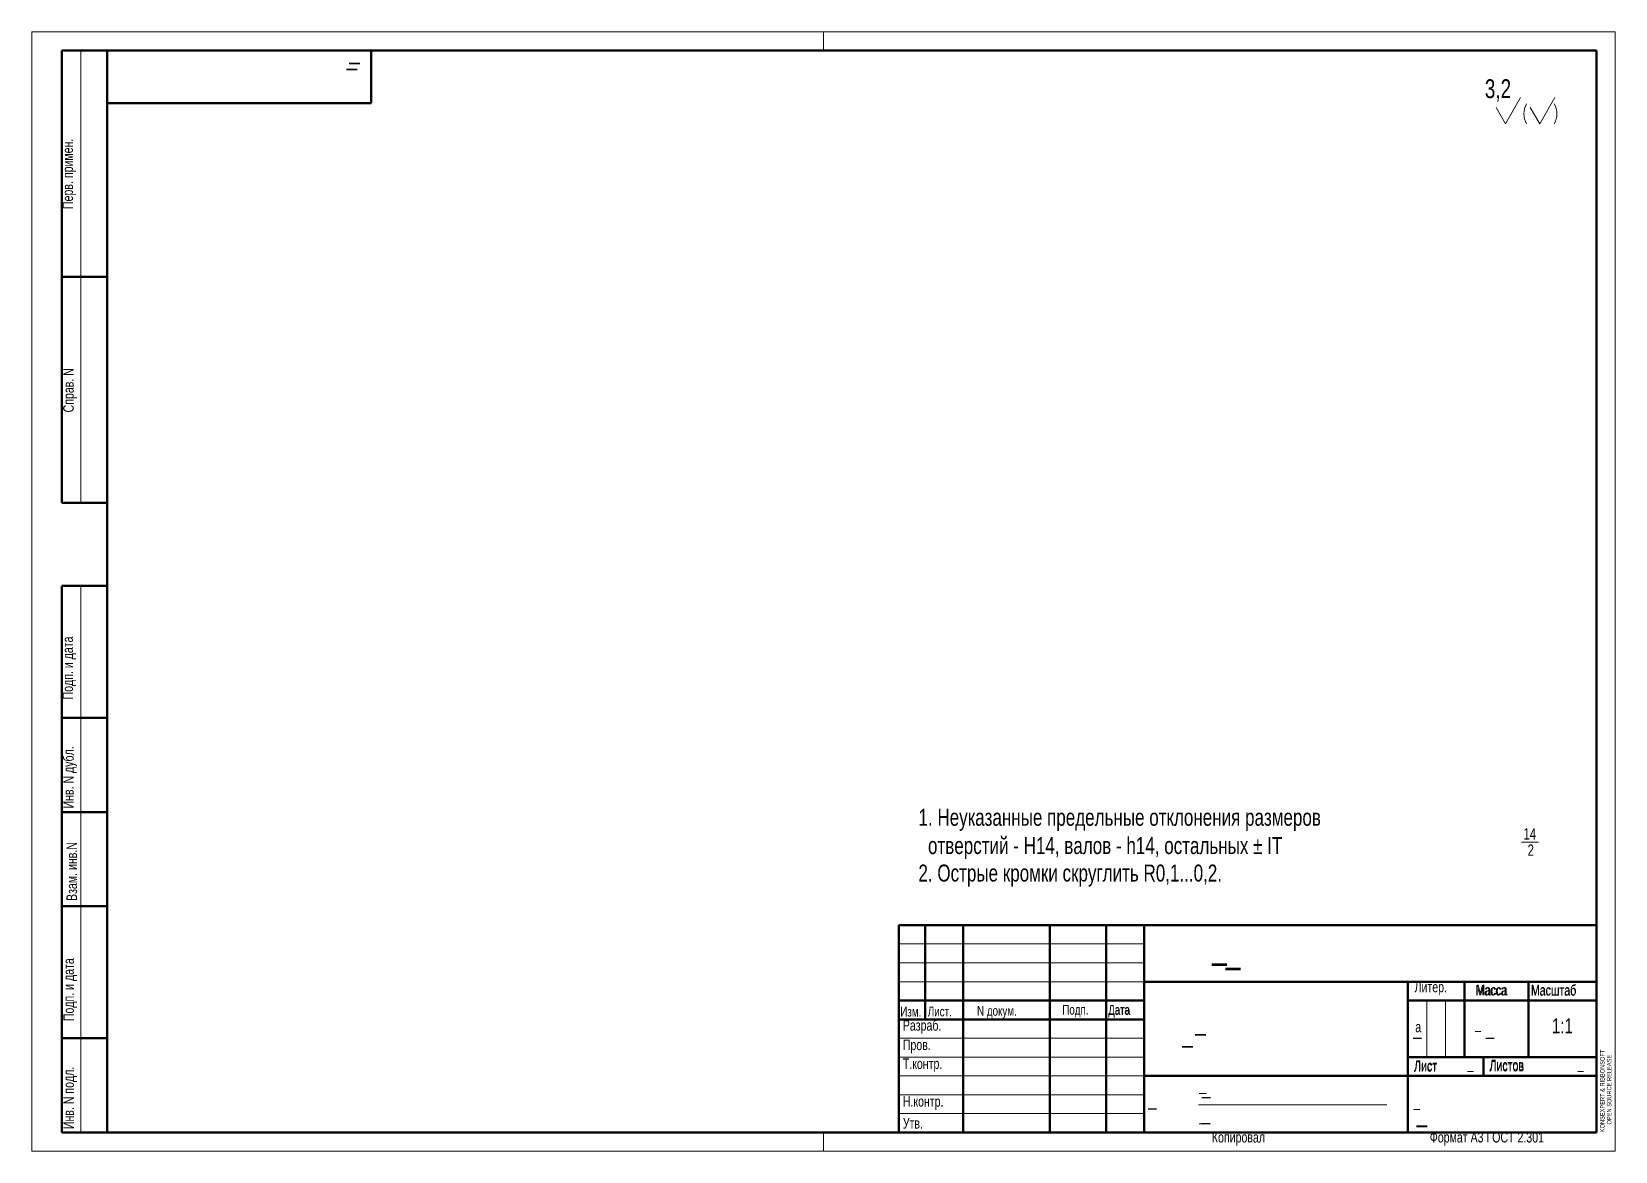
# Model space of a CAD drawing. Header units: millimetres. Extents: x 0 to 420, y 0 to 297.
import ezdxf

# ---------------------------------------------------------------- set-up
doc = ezdxf.new("R2010")
doc.units = ezdxf.units.MM
doc.layers.get('0').update_dxf_attribs({"linetype": 'CONTINUOUS'})
doc.styles.get("Standard").update_dxf_attribs({"font": 'txt', "width": 0.75})

msp = doc.modelspace()

# ---------------------------------------------------------------- linework, layer by layer
at = {"linetype": 'CONTINUOUS', "lineweight": 18}
for p, q in [((0, 297), (420, 297)), ((0, 0), (0, 297)), ((210, 297), (210, 297)), ((210, 292), (210, 297)), ((420, 297), (420, 0)), ((13, 172), (13, 292)), ((390.87, 272.58), (394.87, 279.51)), ((399.95, 272.58), (403.95, 279.51)), ((390.87, 272.58), (388.37, 276.91)), ((399.95, 272.58), (397.45, 276.91)), ((13, 5), (13, 150)), ((295, 55), (230, 55)), ((295, 50), (230, 50)), ((295, 45), (230, 45)), ((370, 25), (370, 40)), ((375, 25), (375, 40)), ((295, 30), (230, 30)), ((295, 25), (230, 25)), ((295, 20), (230, 20)), ((295, 15), (230, 15)), ((295, 10), (230, 10)), ((309.41, 12.32), (359.41, 12.32)), ((210, 0), (210, 5)), ((420, 0), (0, 0))]:
    msp.add_line(p, q, dxfattribs=at)
at = {"linetype": 'CONTINUOUS', "lineweight": 50}
for p, q in [((8, 172), (8, 292)), ((230, 292), (8, 292)), ((20, 5), (20, 292)), ((90, 278), (90, 292)), ((230, 292), (415, 292)), ((415, 292), (415, 5)), ((20, 278), (90, 278)), ((20, 232), (8, 232)), ((20, 172), (8, 172)), ((20, 150), (8, 150)), ((8, 5), (8, 150)), ((20, 115), (8, 115)), ((20, 90), (8, 90)), ((20, 65), (8, 65)), ((415, 60), (230, 60)), ((230, 5), (230, 60)), ((237, 35), (237, 60)), ((247, 5), (247, 60)), ((270, 5), (270, 60)), ((285, 5), (285, 60)), ((295, 5), (295, 60)), ((415, 45), (295, 45)), ((365, 5), (365, 45)), ((380, 25), (380, 45)), ((397, 25), (397, 45)), ((295, 40), (230, 40)), ((415, 40), (365, 40)), ((295, 35), (230, 35)), ((20, 30), (8, 30)), ((415, 25), (365, 25)), ((385, 20), (385, 25)), ((415, 20), (295, 20)), ((230, 5), (8, 5)), ((415, 5), (230, 5))]:
    msp.add_line(p, q, dxfattribs=at)
at = {"color": 7, "linetype": 'CONTINUOUS', "lineweight": 18}
msp.add_line((395.14, 82), (399.65, 82), dxfattribs=at)
at = {"linetype": 'CONTINUOUS', "lineweight": 18}
for centre, start, end in [((401.07, 275.23), 149.9899, 210.0101), ((399.19, 275.23), 329.9899, 30.0101)]:
    msp.add_arc(centre, 5.33, start, end, dxfattribs=at)

# ---------------------------------------------------------------- texts
at = {"linetype": 'CONTINUOUS', "lineweight": 18, "width": 100}
for s, insert, char_height, attachment_point, rotation in [('_', (86.29, 287.17), 5, 7, 180), ('_', (87.01, 288.8), 5, 7, 180), ('Перв.\\~примен.', (11.79, 249.95), 2.8, 7, 90), ('Справ.\\~N', (12, 196), 2.8, 7, 90), ('Подп.\\~и\\~дата', (11.76, 119.86), 2.8, 7, 90), ('Инв.\\~N\\~дубл.', (12, 90.93), 2.8, 7, 90), ('Взам.\\~инв.N', (9.23, 66.41), 2.8, 1, 90), ('Подп.\\~и\\~дата', (12, 34.52), 2.8, 7, 90), ('Инв.\\~N\\~подл.', (12, 5.88), 2.8, 7, 90), ('KONSEXPERT\\~&\\~RIBBONSOFT', (415.95, 5.07), 1.2, 1, 90), ('OPEN\\~SOURCE\\~RELEASE', (417.76, 7.12), 1.2, 1, 90)]:
    msp.add_mtext(s, dxfattribs=dict(at, insert=insert, char_height=char_height, attachment_point=attachment_point, rotation=rotation))
for s, insert, char_height, attachment_point in [('3,2', (385.39, 284.37), 5, 1), ('1.\\~Неуказанные\\~предельные\\~отклонения\\~размеров\\P\\~\\~отверстий\\~-\\~Н14,\\~валов\\~-\\~h14,\\~остальных\\~%%p\\~IT', (235.2, 90.86), 4.5, 1), ('14', (395.64, 82.71), 3, 7), ('2', (396.74, 78.41), 3, 7), ('2.\\~Острые\\~кромки\\~скруглить\\~R0,1...0,2.', (235.18, 76.07), 4.5, 1), ('_', (313.04, 49.18), 7, 7), ('_', (316.65, 48.05), 7, 7), ('Литер.', (366.75, 41.35), 2.8, 7), ('Масса', (382.88, 41.3), 2.8, 7), ('Масса', (383.14, 41.35), 2.8, 7), ('Масштаб', (397.58, 41.24), 2.8, 7), ('Масштаб', (397.66, 41.35), 2.8, 7), ('Изм.', (230.36, 38.36), 2.6, 1), ('Лист.', (237.65, 38.39), 2.6, 1), ('N\\~докум.', (250.71, 38.57), 2.6, 1), ('Подп.', (273.31, 38.86), 2.6, 1), ('Дата', (285.5, 38.8), 2.6, 1), ('Дата', (285.55, 38.86), 2.5, 1), ('Разраб.', (231.03, 31.18), 2.8, 7), ('а', (366.95, 31.56), 2.8, 7), ('1:1', (403.17, 35.28), 4, 1), ('Пров.', (231.04, 26), 2.8, 7), ('_', (308.56, 30.66), 5, 7), ('_', (366.37, 34.98), 4, 1), ('_', (382.81, 31.64), 2.8, 7), ('_', (385.63, 34.92), 4, 1), ('_', (305.14, 27.48), 5, 7), ('Т.контр.', (231.04, 21), 2.8, 7), ('Лист', (366.59, 21.07), 2.8, 7), ('Лист', (366.68, 21.33), 2.8, 7), ('_', (380.83, 21.07), 2.8, 7), ('Листов', (386.62, 21.48), 2.8, 7), ('Листов', (386.65, 21.15), 2.8, 7), ('_', (410.03, 21.07), 2.8, 7), ('Н.контр.', (231.04, 11), 2.8, 7), ('_', (309.66, 15.17), 3.5, 7), ('_', (310.39, 14.08), 4, 7), ('Утв.', (231.04, 6), 2.8, 7), ('_', (296.08, 11.1), 3.5, 7), ('_', (296.11, 11.06), 4, 7), ('_', (366.59, 10.94), 2.8, 7), ('_', (309.66, 7.13), 3.5, 7), ('_', (310.3, 7.12), 4, 7), ('Копировал', (313, 1.5), 2.8, 7), ('_', (367.31, 12.84), 5, 1), ('Формат\\~А3\\~ГОСТ\\~2.301', (370.79, 1.5), 2.8, 7)]:
    msp.add_mtext(s, dxfattribs=dict(at, insert=insert, char_height=char_height, attachment_point=attachment_point))

doc.saveas('drawing.dxf')
